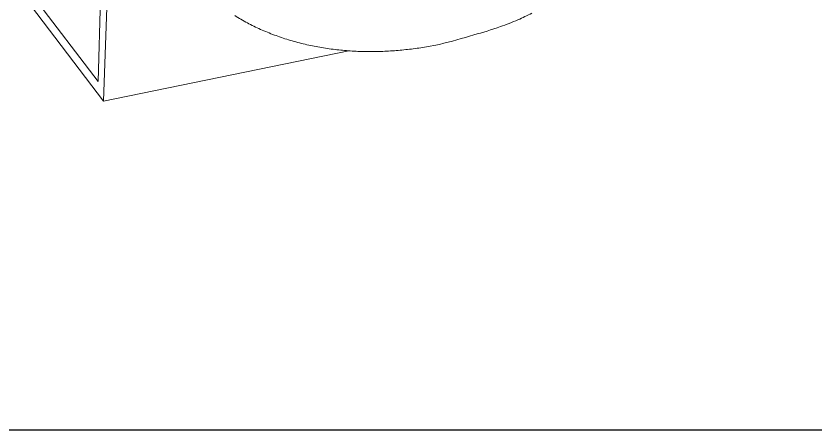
# Model space of a CAD drawing. Header units: millimetres. Extents: x 4267 to 8467, y 166 to 3136.
# Drawn here: x 4814.4 to 4946.3, y 1441.6 to 1509.7 of the extents above; entities that cross this region are included whole.
import ezdxf

# ---------------------------------------------------------------- set-up
doc = ezdxf.new("R2010")
doc.units = ezdxf.units.MM
doc.styles.get("Standard").update_dxf_attribs({"font": 'SimSun.ttf'})
doc.dimstyles.new('ISO-25', dxfattribs={"dimtxt": 2.5, "dimasz": 2.5, "dimexe": 1.25, "dimexo": 0.625, "dimtad": 1, "dimtxsty": 'Standard', "dimcen": 2.5, "dimadec": 0, "dimazin": 0, "dimtfac": 1, "dimtmove": 0, "dimatfit": 3, "dimfxl": 1, "dimarcsym": 0})

msp = doc.modelspace()

# ---------------------------------------------------------------- linework, layer by layer
at = {"linetype": 'Continuous', "lineweight": 5}
for p, q in [((4652.16, 1727.91, 326.37), (4828.87, 1495.72, 326.37)), ((4830.18, 1580.37, 326.37), (4827.95, 1498.93, 326.37)), ((4828.87, 1495.72, 326.37), (4830.64, 1545.93, 326.37)), ((4827.95, 1498.93, 326.37), (4806.31, 1527.37, 326.37)), ((4869.28, 1503.98, 326.37), (4828.87, 1495.72, 326.37))]:
    msp.add_line(p, q, dxfattribs=at)
for points in [[(4884.21, 1505.04), (4881.76, 1504.59, -0.011039), (4879.28, 1504.25, -0.010737), (4876.78, 1504.01, -0.010838), (4874.25, 1503.88, -0.011569), (4871.72, 1503.87, -0.012116), (4869.2, 1503.99, -0.012604), (4866.68, 1504.24, -0.013081), (4864.19, 1504.62, -0.013675), (4861.75, 1505.14, -0.014211), (4859.34, 1505.8, -0.014783), (4857, 1506.59, -0.015304), (4854.73, 1507.52, -0.015833), (4852.55, 1508.59, -0.016319), (4850.46, 1509.79, -0.016783)], [(4899.43, 1510.18, -0.004108), (4897.15, 1509.09, -0.012488), (4894.26, 1507.97, -0.021421), (4889.89, 1506.61, -0.011275), (4884.21, 1505.04, -0.006288)]]:
    msp.add_lwpolyline(points, format="xyb", dxfattribs=at)

# ---------------------------------------------------------------- leaders
at = {"lineweight": 5}
msp.add_leader([(4610.69, 1816.5, 326.37), (4610.69, 1441.56, 326.37), (4991.13, 1441.56, 326.37)], dimstyle='ISO-25', override={"dimtxt": 10, "dimgap": 0.625, "dimtad": 0, "dimarcsym": 1}, dxfattribs=at)

doc.saveas('drawing.dxf')
